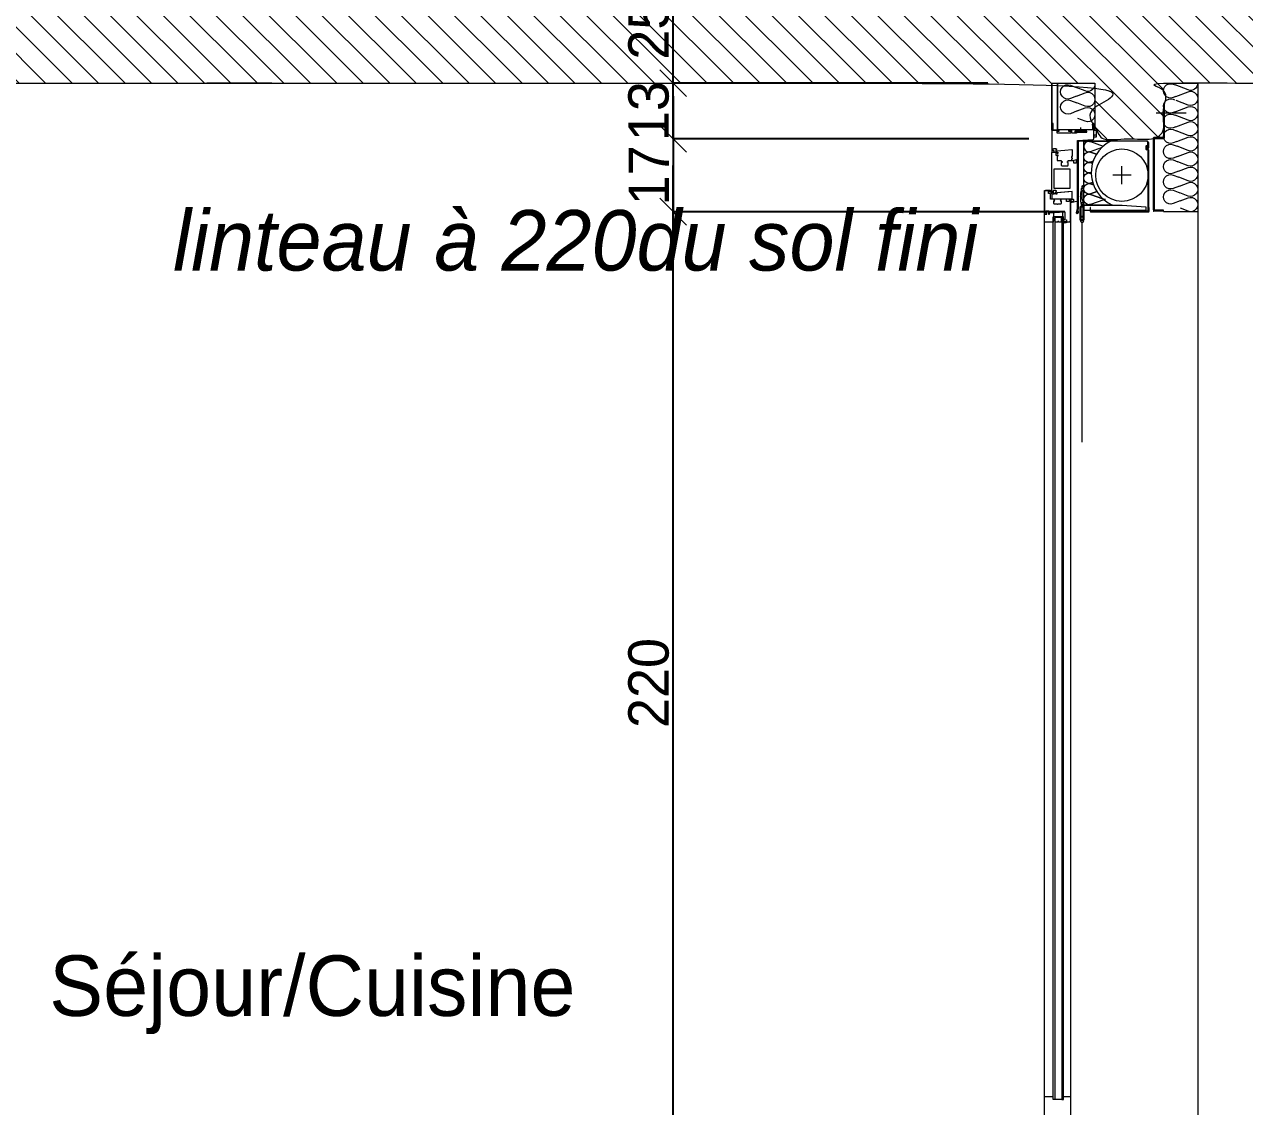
# Model space of a CAD drawing. Header units: centimetres. Extents: x -6341 to 23117, y -10090 to 8065.
# Drawn here: x 17325.7 to 17610.4, y -481 to -228.4 of the extents above; entities that cross this region are included whole.
import ezdxf

# ---------------------------------------------------------------- set-up
doc = ezdxf.new("R2010")
doc.units = ezdxf.units.CM
doc.header["$LTSCALE"] = 12.7
doc.header["$PDMODE"] = 1
doc.header["$PDSIZE"] = -2
doc.linetypes.add('VW-01', pattern=[0.83312, 0.41656, -0.41656])
doc.layers.get('0').update_dxf_attribs({"lineweight": 5})
for name, color, linetype, lineweight in [('B BATI-GO-coupé', 7, 'Continuous', 35), ('B Général', 7, 'Continuous', 5), ('C ANNOTATIONS-cotation', 7, 'Continuous', 5), ('C ANNOTATIONS-prestations', 7, 'Continuous', 5), ('C ANNOTATIONS-texte', 7, 'Continuous', 5), ('FENETRES - vu', 7, 'Continuous', 5)]:
    doc.layers.add(name, color=color, linetype=linetype, lineweight=lineweight)
doc.styles.add('Arial', font='arial.ttf')
doc.styles.add('Eurostile', font='')
doc.styles.add('Eurostile (italic)', font='')
doc.styles.get('Eurostile').set_extended_font_data('Eurostile')
doc.styles.get('Eurostile (italic)').set_extended_font_data('Eurostile', italic=True)
doc.dimstyles.new('100é', dxfattribs={"dimtxt": 30.30306, "dimasz": 6.232178, "dimexe": 0, "dimexo": 25, "dimgap": 1, "dimtad": 1, "dimdec": 1, "dimtxsty": 'Arial', "dimblk": 'VW_SLASH', "dimblk1": 'VW_SLASH', "dimblk2": 'VW_SLASH', "dimcen": 0, "dimdle": 10, "dimse1": 1, "dimse2": 1, "dimazin": 0, "dimtfac": 1, "dimtdec": 1, "dimtix": 1, "dimtmove": 0, "dimatfit": 0, "dimldrblk": 'VW_FILLEDARROW', "dimfxl": 1, "dimfrac": 2, "dimtolj": 1, "dimarcsym": 0})

# ---------------------------------------------------------------- blocks, each defined once
blk = doc.blocks.new('Groupe-698-1')
at = {"layer": 'FENETRES - vu', "color": 7, "lineweight": 5, "flags": 128}
for points in [[(15731.61, 4892, -0.076554), (15731.67, 4892.33), (15732.74, 4895.34)], [(15734.64, 4893.74), (15734.14, 4892.33, 0.080781), (15734.08, 4891.98, 0.080781), (15734.01, 4892.33), (15733.08, 4894.96)], [(15736.25, 4892.98), (15736.48, 4892.33, -0.080781), (15736.54, 4891.98, 0.008653), (15736.54, 4891.94, -0.391634), (15735.31, 4890.8, -0.391634), (15734.08, 4891.94, 0.008653), (15734.08, 4891.98, -0.080781), (15734.14, 4892.33), (15734.64, 4893.74)], [(15743.35, 4893.83), (15743.88, 4892.33, -0.080781), (15743.94, 4891.98, 0.008653), (15743.94, 4891.94, -0.391634), (15742.71, 4890.8, -0.391634), (15741.47, 4891.94, 0.008653), (15741.47, 4891.98, -0.080781), (15741.54, 4892.33), (15741.79, 4893.05)], [(15745.04, 4895.26), (15744, 4892.33, 0.080781), (15743.94, 4891.98, 0.080781), (15743.88, 4892.33), (15743.35, 4893.83)], [(15745.17, 4890.8, -0.391649), (15743.94, 4891.94, 0.008653), (15743.94, 4891.98, -0.080781), (15744, 4892.33), (15745.04, 4895.26)], [(15745.04, 4895.26), (15745.11, 4895.46, 0.012068), (15745.13, 4895.51)], [(15745.13, 4895.51, 0.068645), (15745.17, 4895.81, 0.080781), (15745.24, 4895.46), (15746.34, 4892.33, -0.080781), (15746.41, 4891.98, 0.008653), (15746.41, 4891.94, -0.391619), (15745.17, 4890.8)], [(15745.23, 4895.48, 0.00473), (15745.24, 4895.46), (15746.34, 4892.33, -0.080781), (15746.41, 4891.98, -0.022561), (15746.41, 4892.08)], [(15731.61, 4891.96, -0.008471), (15731.61, 4892)], [(15731.61, 4891.96, 0.003455), (15731.61, 4891.95)], [(15731.61, 4891.95, 0.409755), (15732.84, 4890.8, 0.408492), (15734.08, 4891.94)], [(15736.78, 4892.82), (15736.6, 4892.33, 0.080781), (15736.54, 4891.98, 0.080781), (15736.48, 4892.33), (15736.25, 4892.98)], [(15738.87, 4892.53), (15738.95, 4892.33, -0.080781), (15739.01, 4891.98, 0.008653), (15739.01, 4891.94, -0.391634), (15737.77, 4890.8, -0.391634), (15736.54, 4891.94, 0.008653), (15736.54, 4891.98, -0.080781), (15736.6, 4892.33), (15736.78, 4892.82)], [(15739.14, 4892.54), (15739.07, 4892.33, 0.080781), (15739.01, 4891.98, 0.080781), (15738.95, 4892.33), (15738.87, 4892.53)], [(15741.22, 4892.86), (15741.41, 4892.33, -0.080781), (15741.47, 4891.98, 0.008653), (15741.47, 4891.94, -0.391634), (15740.24, 4890.8, -0.391634), (15739.01, 4891.94, 0.008653), (15739.01, 4891.98, -0.080781), (15739.07, 4892.33), (15739.14, 4892.54)], [(15741.79, 4893.05), (15741.54, 4892.33, 0.080781), (15741.47, 4891.98, 0.080781), (15741.41, 4892.33), (15741.22, 4892.86)], [(15746.41, 4892.08, 0.022561), (15746.41, 4891.98, -0.008653), (15746.41, 4891.94, 0.022591), (15746.41, 4891.84)]]:
    blk.add_lwpolyline(points, format="xyb", dxfattribs=at)
for points in [[(15745.17, 4895.85, 0.008653), (15745.17, 4895.81, 0.008653), (15745.17, 4895.85)], [(15734.08, 4891.98, 0.008653), (15734.08, 4891.94, 0.008653), (15734.08, 4891.98)], [(15736.54, 4891.98, 0.008653), (15736.54, 4891.94, 0.008653), (15736.54, 4891.98)], [(15739.01, 4891.98, 0.008653), (15739.01, 4891.94, 0.008653), (15739.01, 4891.98)], [(15741.47, 4891.98, 0.008653), (15741.47, 4891.94, 0.008653), (15741.47, 4891.98)], [(15743.94, 4891.98, 0.008653), (15743.94, 4891.94, 0.008653), (15743.94, 4891.98)], [(15746.41, 4891.98, 0.008653), (15746.41, 4891.94, 0.008653), (15746.41, 4891.98)]]:
    blk.add_lwpolyline(points, format="xyb", close=True, dxfattribs=at)
blk = doc.blocks.new('Groupe-699-1')
at = {"layer": 'FENETRES - vu', "lineweight": 5, "flags": 128}
blk.add_lwpolyline([(15746.49, 4890.8), (15731.61, 4890.8), (15731.61, 4896.99, 0.290703), (15739.22, 4892.54, 0.290703), (15746.49, 4897.53)], format="xyb", close=True, dxfattribs=at)
at = {"layer": 'FENETRES - vu', "color": 7}
blk.add_blockref('Groupe-698-1', (0, 0), dxfattribs=at)
blk = doc.blocks.new('Groupe-700-1')
at = {"layer": 'FENETRES - vu', "lineweight": 5}
for p, q in [((15741.65, 4899.69), (15737.4, 4899.69)), ((15739.52, 4901.82), (15739.52, 4897.57))]:
    blk.add_line(p, q, dxfattribs=at)
at = {"layer": 'FENETRES - vu', "lineweight": 5, "flags": 128}
blk.add_lwpolyline([(15747.76, 4905.25), (15747.76, 4890.8), (15746.49, 4890.8), (15746.49, 4899.73), (15746.91, 4905.25)], close=True, dxfattribs=at)
at = {"layer": 'FENETRES - vu', "lineweight": 5}
blk.add_circle((15739.52, 4899.69), 6.12, dxfattribs=at)
at = {"layer": 'FENETRES - vu', "color": 7}
blk.add_blockref('Groupe-699-1', (0, 0), dxfattribs=at)
blk = doc.blocks.new('Groupe-703-1')
at = {"layer": 'B BATI-GO-coupé', "linetype": 'Continuous', "lineweight": 5}
blk.add_line((15748.04, 4917.38), (15961.06, 4917.38), dxfattribs=at)
at = {"layer": 'B Général', "color": 7, "lineweight": 5}
for p, q in [((15724.99, 4907.66), (15724.99, 4914.66)), ((15750.14, 4887.66), (15956.06, 4887.66)), ((15956.46, 4881.66), (15748.53, 4881.66))]:
    blk.add_line(p, q, dxfattribs=at)
at = {"layer": 'B Général', "color": 7, "linetype": 'Continuous', "lineweight": 5}
for p, q in [((15729.5, 4891.43), (15729.25, 4891.43)), ((15729.5, 4891.31), (15729.25, 4891.31)), ((15729.5, 4891.18), (15729.25, 4891.18)), ((15801.82, 4890.39), (15750.32, 4890.39))]:
    blk.add_line(p, q, dxfattribs=at)
at = {"layer": 'B Général', "lineweight": 5}
for p, q in [((15729.5, 4890.11), (15728.36, 4890.11)), ((15955.27, 4885.94), (15955.27, 4883.84))]:
    blk.add_line(p, q, dxfattribs=at)
at = {"layer": 'B Général', "color": 7, "lineweight": 5, "flags": 128}
for points in [[(15722.99, 4909.36), (15730.69, 4909.36), (15730.69, 4907.26, 0.414214), (15730.99, 4906.96), (15747.64, 4906.96), (15747.64, 4909.3), (15747.94, 4909.3), (15747.94, 4906.96, 0.414214), (15747.64, 4907.26), (15730.99, 4907.26), (15730.99, 4909.36, 0.414214), (15730.69, 4909.66), (15722.99, 4909.66)], [(15729.08, 4893.66), (15730.08, 4893.66, -0.4), (15730.08, 4893.16), (15729.08, 4893.16, -0.4), (15729.08, 4893.66)]]:
    blk.add_lwpolyline(points, format="xyb", close=True, dxfattribs=at)
at = {"layer": 'B Général', "color": 7, "linetype": 'Continuous', "lineweight": 5, "flags": 128}
for points in [[(15731.61, 4889.76, 0.414214), (15731.91, 4889.46), (15747.41, 4889.46), (15748.28, 4889.17, 0.463007), (15748.41, 4889.25, 0.463007), (15748.31, 4889.36), (15747.81, 4889.36), (15747.81, 4889.46), (15748.31, 4889.46, -0.463007), (15748.51, 4889.23, -0.463007), (15748.25, 4889.07), (15747.39, 4889.36), (15731.91, 4889.36, -0.414214), (15731.51, 4889.76), (15731.51, 4905.46, -0.414214), (15731.91, 4905.86), (15733.17, 4905.86, -0.414214), (15733.31, 4905.72, -0.414214), (15733.17, 4905.58), (15732.79, 4905.58, 0.414214), (15732.71, 4905.51, 0.414214), (15732.79, 4905.43), (15733.39, 4905.43, 0.2215), (15733.6, 4905.53), (15733.68, 4905.47, -0.2215), (15733.39, 4905.33), (15732.79, 4905.33, -0.414214), (15732.61, 4905.51, -0.414214), (15732.79, 4905.68), (15733.17, 4905.68, 0.414214), (15733.21, 4905.72, 0.414214), (15733.17, 4905.76), (15731.91, 4905.76, 0.414214), (15731.61, 4905.46)], [(15733.75, 4905.81), (15733.35, 4905.46), (15732.79, 4905.46), (15732.79, 4905.56), (15733.31, 4905.56), (15733.71, 4905.91), (15747.84, 4905.91, -0.414214), (15747.94, 4905.81), (15747.94, 4903.91), (15747.84, 4903.91), (15747.84, 4905.81)], [(15747.95, 4894.17), (15747.95, 4892.41, -0.414214), (15747.95, 4892.4), (15747.05, 4892.4), (15747.05, 4892.3), (15747.95, 4892.3, 0.414214), (15748.05, 4892.41), (15748.05, 4894.17), (15748.05, 4905.92, 0.414214), (15747.95, 4906.02), (15747.05, 4906.02), (15747.05, 4905.92), (15747.95, 4905.92)], [(15730.08, 4893.66), (15730.68, 4893.66), (15730.68, 4893.16), (15730.08, 4893.16, 0.4)], [(15734.03, 4883.36, 0.414214), (15734.13, 4883.46), (15734.13, 4883.86), (15733.86, 4883.86), (15733.86, 4883.63), (15733.43, 4883.63, -0.414214), (15733.33, 4883.73), (15733.33, 4884.31, -0.414214), (15733.43, 4884.41), (15733.48, 4884.41, -0.414214), (15733.58, 4884.31), (15733.58, 4884.26), (15734.13, 4884.26), (15734.13, 4884.51), (15733.83, 4884.49), (15733.68, 4886.39), (15733.55, 4888, -0.437409), (15733.65, 4888.11), (15735.18, 4888.11), (15735.18, 4887.96), (15735.43, 4887.96, 0.339454), (15735.45, 4887.98), (15735.48, 4888.09), (15735.78, 4888.09), (15735.81, 4887.98, 0.339454), (15735.83, 4887.96), (15736.13, 4887.96), (15736.13, 4888.11), (15735.83, 4889.21, 0.339454), (15735.64, 4889.36), (15731.43, 4889.36), (15731.21, 4892.97, 0.396669), (15731.01, 4893.16), (15727.43, 4893.16), (15727.43, 4892.98, 0.468969), (15727.67, 4892.79), (15728.08, 4892.86), (15728.93, 4892.86), (15728.93, 4889.36), (15728.93, 4889.18, 0.468969), (15729.17, 4888.99), (15729.58, 4889.06), (15729.68, 4889.06, -0.414214), (15729.73, 4889.01), (15729.73, 4888.03), (15729.03, 4888.03, 0.414214), (15728.98, 4887.98), (15728.98, 4887.26), (15729.25, 4887.26), (15729.25, 4887.76), (15729.75, 4887.76), (15729.75, 4886.36), (15729.75, 4884.56), (15729.25, 4884.56), (15729.25, 4885.06), (15728.98, 4885.06), (15728.98, 4883.66), (15727.43, 4883.66, 0.414214), (15727.73, 4883.36), (15730.02, 4883.36), (15734.03, 4883.36)], [(15746.82, 4890.79, 0.414214), (15746.79, 4890.76), (15746.79, 4890.54, -0.365338), (15746.76, 4890.51), (15746.43, 4890.42, -0.414214), (15746.35, 4890.5, -0.414214), (15746.43, 4890.58), (15746.46, 4890.58, 0.414214), (15746.49, 4890.61), (15746.49, 4890.64, 0.414214), (15746.46, 4890.67), (15746.43, 4890.67, 0.414214), (15746.25, 4890.5, 0.414214), (15746.43, 4890.32), (15746.75, 4890.41, -0.464839), (15746.79, 4890.37), (15746.79, 4890.14, 0.414214), (15746.94, 4889.99), (15750.02, 4889.99, 0.414214), (15750.05, 4890.02), (15750.05, 4890.2, 0.414214), (15750.01, 4890.24), (15749.99, 4890.24, 0.414214), (15749.95, 4890.2), (15749.95, 4890.09), (15749.28, 4890.09), (15749.28, 4890.69), (15749.95, 4890.69), (15749.95, 4890.58, 0.414214), (15749.99, 4890.54), (15750.01, 4890.54, 0.414214), (15750.05, 4890.58), (15750.05, 4890.76, 0.414214), (15750.02, 4890.79)], [(15746.79, 4890.14), (15746.79, 4890.37, 0.464839), (15746.75, 4890.41), (15746.43, 4890.32, -0.414214), (15746.25, 4890.5, -0.414214), (15746.43, 4890.67), (15746.46, 4890.67, -0.414214), (15746.49, 4890.64), (15746.49, 4890.61, -0.414214), (15746.46, 4890.58), (15746.43, 4890.58, 0.414214), (15746.35, 4890.5, 0.414214), (15746.43, 4890.42), (15746.76, 4890.51, 0.365338), (15746.79, 4890.54), (15746.79, 4890.76, -0.414214), (15746.82, 4890.79), (15750.02, 4890.79, -0.414214), (15750.05, 4890.76), (15750.05, 4890.58, -0.414214), (15750.01, 4890.54), (15749.99, 4890.54, -0.414214), (15749.95, 4890.58), (15749.95, 4890.69), (15749.28, 4890.69), (15749.28, 4890.09), (15749.95, 4890.09), (15749.95, 4890.2, -0.414214), (15749.99, 4890.24), (15750.01, 4890.24, -0.414214), (15750.05, 4890.2), (15750.05, 4890.02, -0.414214), (15750.02, 4889.99), (15746.94, 4889.99, -0.414214)], [(15745.25, 4887.98, -0.339454), (15745.23, 4887.96), (15744.98, 4887.96), (15744.98, 4888.11), (15743.4, 4888.11, 0.437459), (15743.35, 4888.06), (15743.41, 4887.29), (15743.42, 4887.11), (15743.48, 4886.39), (15743.45, 4886.36), (15743.48, 4886.33), (15743.55, 4885.51), (15743.56, 4885.33), (15743.63, 4884.49), (15743.93, 4884.51), (15743.93, 4884.26), (15743.38, 4884.26), (15743.38, 4884.31, 0.414214), (15743.28, 4884.41), (15743.23, 4884.41, 0.414214), (15743.13, 4884.31), (15743.13, 4883.73, 0.414214), (15743.23, 4883.63), (15743.66, 4883.63), (15743.66, 4883.86), (15743.93, 4883.86), (15743.93, 4883.46, -0.414214), (15743.83, 4883.36), (15734.33, 4883.36, -0.414214), (15734.13, 4883.56), (15734.13, 4884.76), (15734.43, 4884.76, -0.339454), (15734.45, 4884.75), (15734.48, 4884.64, -0.493145), (15734.46, 4884.61), (15734.38, 4884.61, 0.414214), (15734.35, 4884.58), (15734.35, 4884.31, 0.414214), (15734.4, 4884.26), (15734.78, 4884.26, 0.339454), (15734.83, 4884.3), (15734.9, 4884.57, 0.493145), (15734.87, 4884.61), (15734.8, 4884.61, -0.493145), (15734.78, 4884.64), (15734.81, 4884.75, -0.339454), (15734.83, 4884.76), (15735.08, 4884.76), (15735.08, 4884.61), (15736.13, 4884.61), (15736.13, 4885.55), (15736.35, 4885.55), (15736.35, 4885.75), (15736.53, 4885.75), (15736.53, 4885.54), (15737.16, 4885.54, 0.414214), (15737.31, 4885.69), (15737.31, 4886.31), (15737.36, 4886.36), (15737.31, 4886.41), (15737.31, 4887.04, 0.414214), (15737.16, 4887.19), (15736.53, 4887.19), (15736.53, 4886.97), (15736.35, 4886.97), (15736.35, 4887.17), (15736.13, 4887.17), (15736.13, 4888.32), (15736.13, 4888.41), (15736.63, 4888.41), (15736.63, 4888.99, 0.414214), (15736.53, 4889.09), (15736.13, 4889.09), (15736.13, 4889.26, -0.414214), (15736.23, 4889.36), (15737.13, 4889.36), (15745.44, 4889.36, -0.339454), (15745.63, 4889.21), (15745.93, 4888.11), (15745.93, 4887.96), (15745.63, 4887.96, -0.339454), (15745.61, 4887.98), (15745.58, 4888.09, -0.493145), (15745.6, 4888.11), (15745.67, 4888.11, 0.493145), (15745.7, 4888.15), (15745.63, 4888.43, 0.339454), (15745.58, 4888.46), (15745.28, 4888.46, 0.339454), (15745.23, 4888.43), (15745.15, 4888.15, 0.493145), (15745.18, 4888.11), (15745.26, 4888.11, -0.493145), (15745.28, 4888.09)], [(15746.94, 4890.09, -0.414214), (15746.89, 4890.14), (15746.89, 4890.66, -0.414214), (15746.92, 4890.69), (15749.18, 4890.69), (15749.18, 4890.09)], [(15749.18, 4890.09), (15749.18, 4890.69), (15746.92, 4890.69, 0.414214), (15746.89, 4890.66), (15746.89, 4890.14, 0.414214), (15746.94, 4890.09)], [(15749.85, 4890.19), (15749.85, 4890.59), (15749.95, 4890.59), (15749.95, 4890.47, 0.414214), (15749.98, 4890.44), (15750, 4890.44, 0.344183), (15750.03, 4890.47, -0.52416), (15750.49, 4890.64, -0.52416), (15750.49, 4890.15, -0.52416), (15750.03, 4890.32, 0.344183), (15750, 4890.34), (15749.98, 4890.34, 0.414214), (15749.95, 4890.31), (15749.95, 4890.19)], [(15748.36, 4882.16), (15748.36, 4881.93), (15747.93, 4881.93, -0.198912), (15747.86, 4881.96, -0.198912), (15747.83, 4882.03), (15747.83, 4882.49, -0.335609), (15747.94, 4882.64, -0.179888), (15748.02, 4882.63), (15748.07, 4882.61, 0.109518), (15748.28, 4882.56), (15748.63, 4882.56), (15748.63, 4882.81), (15748.33, 4882.79), (15748.05, 4886.3, -0.209139), (15748.08, 4886.38, -0.209139), (15748.15, 4886.41), (15749.68, 4886.41), (15749.68, 4886.26), (15749.93, 4886.26, 0.339454), (15749.95, 4886.28), (15749.98, 4886.39, 0.233167), (15749.97, 4886.4, 0.233167), (15749.96, 4886.41), (15749.88, 4886.41, -0.233167), (15749.86, 4886.42, -0.233167), (15749.85, 4886.45), (15749.93, 4886.73, -0.339454), (15749.98, 4886.76), (15750.28, 4886.76, -0.339454), (15750.33, 4886.73), (15750.4, 4886.45, -0.233167), (15750.4, 4886.42, -0.233167), (15750.37, 4886.41), (15750.3, 4886.41, 0.233167), (15750.28, 4886.4, 0.233167), (15750.28, 4886.39), (15750.31, 4886.28, 0.339454), (15750.33, 4886.26), (15750.63, 4886.26), (15750.63, 4886.41), (15750.33, 4887.51, 0.339454), (15750.14, 4887.66), (15745.28, 4887.66, 0.198912), (15745.21, 4887.63, 0.198912), (15745.18, 4887.56), (15745.18, 4887.41), (15745.33, 4887.41), (15745.33, 4887.46), (15745.53, 4887.46, -0.414214), (15745.63, 4887.36), (15745.63, 4886.73), (15745.23, 4886.73), (15745.23, 4886.83), (15745.13, 4886.83), (15745.13, 4885.47), (15745.35, 4885.47), (15745.35, 4885.34), (15745.53, 4885.27), (15745.53, 4885.49), (15746.16, 4885.49, -0.414214), (15746.31, 4885.34), (15746.31, 4884.71), (15746.36, 4884.66), (15746.31, 4884.61), (15746.31, 4883.99, -0.414214), (15746.16, 4883.84), (15745.53, 4883.84), (15745.53, 4884.05), (15745.35, 4883.99), (15745.35, 4883.85), (15745.13, 4883.85), (15745.13, 4883.06), (15743.83, 4883.06, 0.339454), (15743.81, 4883.05), (15743.78, 4882.94, 0.233167), (15743.78, 4882.92, 0.233167), (15743.8, 4882.91), (15743.87, 4882.91, -0.233167), (15743.9, 4882.9, -0.233167), (15743.9, 4882.87), (15743.83, 4882.6, -0.339454), (15743.78, 4882.56), (15743.38, 4882.56, -0.198912), (15743.34, 4882.58, -0.198912), (15743.33, 4882.61), (15743.33, 4882.88, -0.198912), (15743.34, 4882.9, -0.198912), (15743.36, 4882.91), (15743.46, 4882.91, 0.233167), (15743.47, 4882.92, 0.233167), (15743.48, 4882.94), (15743.45, 4883.05, 0.339454), (15743.43, 4883.06), (15743.13, 4883.06), (15743.13, 4881.86, 0.414214), (15743.33, 4881.66), (15748.53, 4881.66, 0.414214), (15748.63, 4881.76), (15748.63, 4882.11, 0.414214), (15748.58, 4882.16)]]:
    blk.add_lwpolyline(points, format="xyb", close=True, dxfattribs=at)
for points in [[(15718.06, 4884.68), (15718.06, 4893.38), (15728.93, 4893.38), (15728.93, 4884.68)], [(15729.5, 4891.51), (15729.25, 4891.51), (15729.25, 4888.72), (15729.5, 4888.72)], [(15742.66, 4883.92), (15738.06, 4883.92), (15738.06, 4887.52), (15742.66, 4887.52)], [(15749.52, 4885.64), (15749.52, 4885.61), (15750.28, 4885.61), (15750.28, 4885.64)], [(15718.06, 4883.38), (15718.06, 4884.68), (15728.98, 4884.68), (15728.98, 4883.38)], [(15750.28, 4884.04), (15750.28, 4884.07), (15749.52, 4884.07), (15749.52, 4884.04)]]:
    blk.add_lwpolyline(points, close=True, dxfattribs=at)
blk.add_lwpolyline([(15742.08, 4890.61), (15742.09, 4890.58), (15742.09, 4890.58), (15742.19, 4890.61, 0.414174), (15742.22, 4890.66, 0.414185), (15742.17, 4890.69), (15742.06, 4890.66, 0.414201), (15741.97, 4890.48, 0.331865), (15742.13, 4890.37), (15742.61, 4890.37, -0.41404), (15742.66, 4890.32), (15742.65, 4890.28, 0.058942), (15742.65, 4890.27, 0.330261), (15742.69, 4890.22, 0.022246), (15743.35, 4890.1), (15743.4, 4890.12), (15743.45, 4890.08, 0.008901), (15744.29, 4890), (15744.34, 4890.03), (15744.39, 4890, 0.495603), (15744.41, 4889.99, 0.01102), (15745.42, 4890.03), (15745.47, 4890.06), (15745.52, 4890.04, 0.034922), (15745.84, 4890.09, 0.026569), (15746.54, 4890.26), (15746.55, 4890.26, 0.321867), (15746.58, 4890.31, 0.401241), (15746.53, 4890.36), (15746.03, 4890.34), (15746.01, 4890.34, -0.424456), (15745.81, 4890.52), (15745.81, 4890.55, -0.341677), (15745.97, 4890.72), (15746.46, 4890.76, -0.538894), (15746.52, 4890.69), (15746.52, 4890.68), (15746.47, 4890.51, 0.49336), (15746.5, 4890.47, 0.339236), (15746.53, 4890.5), (15746.58, 4890.67), (15746.58, 4890.67, 0.530516), (15746.45, 4890.82), (15745.96, 4890.78, 0.114166), (15745.86, 4890.74, -0.042765), (15745.39, 4890.53), (15745.34, 4890.49), (15745.27, 4890.49, -0.037634), (15744.39, 4890.38), (15744.33, 4890.35), (15744.27, 4890.38, -0.05236), (15743.52, 4890.43), (15743.46, 4890.41), (15743.42, 4890.45, -0.061865), (15742.73, 4890.71, 0.438041), (15742.63, 4890.64), (15742.6, 4890.47, -0.357418), (15742.55, 4890.43), (15742.13, 4890.43, -0.333034), (15742.02, 4890.5, -0.414252), (15742.07, 4890.6), (15742.08, 4890.61)], format="xyb", dxfattribs=at)
at = {"layer": 'B Général', "lineweight": 5, "flags": 128}
for points in [[(15750.5, 4886.04), (15749.27, 4886.04), (15749.27, 4883.64), (15750.5, 4883.64), (15750.5, 4881.66), (15743.13, 4881.66), (15743.13, 4883.38), (15745.06, 4883.38), (15745.06, 4887.66), (15750.5, 4887.66)], [(15748.09, 4885.84), (15749.27, 4885.84), (15749.27, 4883.84), (15748.25, 4883.84)]]:
    blk.add_lwpolyline(points, close=True, dxfattribs=at)
at = {"layer": 'B Général', "color": 7, "lineweight": 5, "flags": 128}
for points in [[(15749.27, 4886.04), (15749.27, 4885.64), (15955.27, 4885.64), (15955.27, 4886.04)], [(15750.28, 4885.64), (15750.28, 4885.61), (15749.52, 4885.61), (15749.52, 4885.64)], [(15749.27, 4883.64), (15749.27, 4884.04), (15955.27, 4884.04), (15955.27, 4883.64)]]:
    blk.add_lwpolyline(points, close=True, dxfattribs=at)
blk.add_lwpolyline([(15750.21, 4884.84), (15750.28, 4884.84, 0.414214), (15750.38, 4884.93), (15750.38, 4885.51, 0.414214), (15750.28, 4885.61), (15749.52, 4885.61, 0.414214), (15749.43, 4885.51), (15749.43, 4884.16, 0.414214), (15749.52, 4884.07), (15750.28, 4884.07, 0.414214), (15750.38, 4884.16), (15750.38, 4884.74, 0.414214), (15750.28, 4884.84)], format="xyb", dxfattribs=at)
blk.add_lwpolyline([(15718.06, 4883.38), (15728.98, 4883.38), (15728.98, 4884.68), (15718.06, 4884.68)], dxfattribs=at)
at = {"layer": 'FENETRES - vu', "flags": 128}
blk.add_lwpolyline([(15954.58, 4886.04), (15954.58, 4887.66), (15959.05, 4887.66), (15959.05, 4883.06), (15961.88, 4883.06), (15961.88, 4881.66), (15954.58, 4881.66), (15954.58, 4883.64)], dxfattribs=at)
at = {"layer": 'FENETRES - vu', "color": 7}
blk.add_blockref('Groupe-700-1', (0, 0), dxfattribs=at)
blk = doc.blocks.new('Groupe-704-1')
at = {"layer": 'B Général', "color": 7, "linetype": 'Continuous', "lineweight": 5}
for p, q in [((15718.06, 4917.39), (15748.04, 4917.39)), ((15718.06, 4912.12), (15718.06, 4917.39)), ((15748.04, 4917.39), (15748.04, 4909.37)), ((15718.28, 4911.67), (15718.46, 4912.14)), ((15721.82, 4911.67), (15721.92, 4911.93)), ((15725.36, 4911.67), (15725.54, 4912.14)), ((15728.89, 4911.67), (15729.16, 4912.35)), ((15732.43, 4911.67), (15732.78, 4912.56)), ((15735.97, 4911.67), (15736.4, 4912.76)), ((15739.51, 4911.67), (15740.02, 4912.97)), ((15743.05, 4911.67), (15743.64, 4913.18)), ((15718.06, 4888.92), (15718.06, 4893.38)), ((15718.52, 4887.68), (15719.03, 4888.98)), ((15722.06, 4887.68), (15722.65, 4889.19))]:
    blk.add_line(p, q, dxfattribs=at)
at = {"layer": 'B Général', "color": 7, "linetype": 'Continuous', "lineweight": 5, "flags": 128}
for points in [[(15718.06, 4917.39, -0.248596), (15719.45, 4916.66, -0.248596), (15719.63, 4915.11), (15718.46, 4912.14)], [(15721.15, 4912.29), (15720.05, 4915.11, -0.335878), (15720.6, 4917.05, -0.335878), (15722.62, 4917.05, -0.335878), (15723.16, 4915.11), (15722.08, 4912.35)], [(15724.77, 4912.09), (15723.59, 4915.11, -0.335878), (15724.14, 4917.05, -0.335878), (15726.15, 4917.05, -0.335878), (15726.7, 4915.11), (15725.54, 4912.14)], [(15728.23, 4912.29), (15727.13, 4915.11, -0.335878), (15727.67, 4917.05, -0.335878), (15729.69, 4917.05, -0.335878), (15730.24, 4915.11), (15729.16, 4912.35)], [(15731.69, 4912.49), (15730.66, 4915.11, -0.335878), (15731.21, 4917.05, -0.335878), (15733.23, 4917.05, -0.335878), (15733.78, 4915.11), (15732.78, 4912.56)], [(15735.15, 4912.69), (15734.2, 4915.11, -0.335878), (15734.75, 4917.05, -0.335878), (15736.77, 4917.05, -0.335878), (15737.32, 4915.11), (15736.4, 4912.76)], [(15738.61, 4912.89), (15737.74, 4915.11, -0.335878), (15738.29, 4917.05, -0.335878), (15740.31, 4917.05, -0.335878), (15740.85, 4915.11), (15740.02, 4912.97)], [(15742.07, 4913.09), (15741.28, 4915.11, -0.335878), (15741.82, 4917.05, -0.335878), (15743.84, 4917.05, -0.335878), (15744.39, 4915.11), (15743.64, 4913.18)], [(15745.53, 4913.29), (15744.81, 4915.11, -0.335878), (15745.36, 4917.05, -0.335878), (15747.38, 4917.05, -0.335878), (15747.93, 4915.11), (15747.26, 4913.39)], [(15721.15, 4912.29), (15721.4, 4911.67, -0.335878), (15720.85, 4909.73, -0.335878), (15718.83, 4909.73, -0.335878), (15718.28, 4911.67)], [(15724.77, 4912.09), (15724.93, 4911.67, -0.335878), (15724.39, 4909.73, -0.335878), (15722.37, 4909.73, -0.335878), (15721.82, 4911.67)], [(15728.23, 4912.29), (15728.47, 4911.67, -0.335878), (15727.92, 4909.73, -0.335878), (15725.9, 4909.73, -0.335878), (15725.36, 4911.67)], [(15731.69, 4912.49), (15732.01, 4911.67, -0.335878), (15731.46, 4909.73, -0.335878), (15729.44, 4909.73, -0.335878), (15728.89, 4911.67)], [(15735.15, 4912.69), (15735.55, 4911.67, -0.335878), (15735, 4909.73, -0.335878), (15732.98, 4909.73, -0.335878), (15732.43, 4911.67)], [(15738.61, 4912.89), (15739.08, 4911.67, -0.335878), (15738.54, 4909.73, -0.335878), (15736.52, 4909.73, -0.335878), (15735.97, 4911.67)], [(15742.07, 4913.09), (15742.62, 4911.67, -0.335878), (15742.07, 4909.73, -0.335878), (15740.06, 4909.73, -0.335878), (15739.51, 4911.67)], [(15745.53, 4913.29), (15746.16, 4911.67, -0.335878), (15745.61, 4909.73, -0.335878), (15743.59, 4909.73, -0.335878), (15743.05, 4911.67)], [(15718.06, 4893.38, -0.267898), (15719.62, 4892.76, -0.267898), (15719.87, 4891.11), (15719.03, 4888.98)], [(15721.08, 4889.09), (15720.29, 4891.11, -0.335878), (15720.84, 4893.05, -0.335878), (15722.86, 4893.05, -0.335878), (15723.41, 4891.11), (15722.65, 4889.19)], [(15724.54, 4889.29), (15723.83, 4891.11, -0.335878), (15724.38, 4893.05, -0.335878), (15726.4, 4893.05, -0.335878), (15726.94, 4891.11), (15726.27, 4889.39)], [(15721.08, 4889.09), (15721.64, 4887.68, -0.335878), (15721.09, 4885.73, -0.335878), (15719.07, 4885.73, -0.335878), (15718.52, 4887.68)], [(15724.54, 4889.29), (15725.17, 4887.68, -0.335878), (15724.63, 4885.73, -0.335878), (15722.61, 4885.73, -0.335878), (15722.06, 4887.68)]]:
    blk.add_lwpolyline(points, format="xyb", dxfattribs=at)
blk = doc.blocks.new('Groupe-762-1')
at = {"layer": 'B Général', "linetype": 'Continuous', "lineweight": 5}
h = blk.add_hatch(dxfattribs=at)
h.set_pattern_fill('45_0_15_52', style=0, pattern_type=2)
h.set_pattern_definition([(45, (0, 0), (3.5277778, -2.6458333), [])])
h.paths.add_polyline_path([(16836.06, 3263.39), (16839.07, 3263.39), (16839.07, 3247.39), (16738.56, 3247.39), (16738.56, 3263.39), (16806.06, 3263.39), (16806.06, 3786.44), (16811.06, 3786.44), (16811.06, 4134.32), (16549.06, 4134.32), (16549.06, 3541.43), (16561.88, 3541.43), (16561.88, 3525.43), (16559.16, 3525.43), (16559.16, 3525.29), (16549.06, 3525.29), (16549.06, 3525.39), (16548.88, 3525.39), (16548.88, 3320.48), (16546.88, 3320.48), (16546.99, 3320.09), (16547.13, 3319.74), (16547.32, 3319.43), (16547.55, 3319.16), (16547.82, 3318.93), (16548.13, 3318.74), (16548.49, 3318.59), (16548.88, 3318.48), (16548.88, 3316.98), (16530.98, 3316.98), (16528.9, 3525.4), (16528.9, 3525.43), (16528.89, 3525.43), (16528.89, 3525.43), (16528.88, 3525.43), (16528.88, 3525.43), (16528.88, 3745.72), (16528.89, 3745.72), (16528.89, 3804.82), (16529.08, 3804.82), (16529.08, 4134.32), (16272.06, 4134.32), (16272.06, 3541.43), (16284.88, 3541.43), (16284.88, 3525.43), (16282.06, 3525.43), (16282.06, 3525.39), (16251.9, 3525.39), (16251.9, 3525.4), (16251.92, 3525.43), (16251.89, 3525.43), (16251.89, 3525.43), (16244.19, 3525.43), (16244.01, 3529.76), (16242.04, 3529.76), (16242.04, 3541.4), (16251.88, 3541.4), (16251.88, 3541.43), (16251.85, 3541.43), (16251.85, 3804.82), (16252.03, 3804.82), (16252.03, 4208.41), (15995.06, 4208.41), (15995.06, 3541.43), (16007.88, 3541.43), (16007.88, 3525.43), (16005.16, 3525.43), (16005.16, 3525.29), (15994.88, 3525.29), (15994.88, 3320.48), (15992.88, 3320.48), (15992.99, 3320.09), (15993.13, 3319.74), (15993.32, 3319.43), (15993.55, 3319.16), (15993.82, 3318.93), (15994.13, 3318.74), (15994.49, 3318.59), (15994.88, 3318.48), (15994.88, 3316.98), (15976.98, 3316.98), (15974.88, 3525.33), (15974.88, 3525.33), (15974.88, 3804.82), (15975.06, 3804.82), (15975.06, 4208.41), (15718.03, 4208.41), (15718.03, 3541.39), (15730.7, 3541.39), (15730.7, 3525.42), (15550.57, 3525.42), (15550.57, 3541.42), (15693.06, 3541.42), (15693.06, 4893.39), (15551.33, 4893.39), (15551.33, 4909.37), (15552.09, 4909.37), (15552.09, 4909.39), (15698.06, 4909.39), (15700, 5119.92), (15718.06, 5119.97), (15718.06, 5117.8), (15717.61, 5117.62), (15717.22, 5117.4), (15716.89, 5117.14), (15716.62, 5116.85), (15716.42, 5116.52), (15716.28, 5116.15), (15716.21, 5115.75), (15716.2, 5115.31), (15718.06, 5115.31), (15718.06, 4909.39), (15731.05, 4909.39), (15731.05, 4893.39), (15718.06, 4893.39), (15718.06, 4689.1), (15718.03, 4689.1), (15718.03, 4226.33), (15975.06, 4226.33), (15975.06, 4909.49), (15975.06, 4909.49), (15977.16, 5117.84), (15995.06, 5117.84), (15995.06, 5116.34), (15994.67, 5116.23), (15994.32, 5116.08), (15994.01, 5115.89), (15993.74, 5115.66), (15993.51, 5115.39), (15993.32, 5115.08), (15993.17, 5114.73), (15993.06, 5114.34), (15995.06, 5114.34), (15995.06, 4909.49), (15995.06, 4909.49), (15995.06, 4909.39), (16005.06, 4909.39), (16005.06, 4909.39), (16008.06, 4909.39), (16008.06, 4893.39), (15995.06, 4893.39), (15995.06, 4893.36), (15995.06, 4226.33), (16252.03, 4226.33), (16252.03, 4893.39), (16252.06, 4893.39), (16252.06, 4909.38), (16252.06, 4909.39), (16252.08, 4909.39), (16252.08, 4909.39), (16252.11, 4909.39), (16252.08, 4909.42), (16254.16, 5117.84), (16272.06, 5117.84), (16272.06, 5116.34), (16271.67, 5116.23), (16271.32, 5116.08), (16271.01, 5115.89), (16270.74, 5115.66), (16270.51, 5115.39), (16270.32, 5115.08), (16270.17, 5114.73), (16270.06, 5114.34), (16272.06, 5114.34), (16272.06, 4909.39), (16282.06, 4909.39), (16282.06, 4909.39), (16285.06, 4909.39), (16285.06, 4893.39), (16272.06, 4893.39), (16272.06, 4300.34), (16529.08, 4300.34), (16529.08, 4689.1), (16529.06, 4689.1), (16529.06, 4909.38), (16529.06, 4909.39), (16529.08, 4909.39), (16529.08, 4909.39), (16529.09, 4909.39), (16529.08, 4909.42), (16531.16, 5117.84), (16549.06, 5117.84), (16549.06, 5116.34), (16548.67, 5116.23), (16548.32, 5116.08), (16548.01, 5115.89), (16547.74, 5115.66), (16547.51, 5115.39), (16547.32, 5115.08), (16547.17, 5114.73), (16547.06, 5114.34), (16549.06, 5114.34), (16549.06, 4909.39), (16549.06, 4909.39), (16549.06, 4909.38), (16562.06, 4909.39), (16562.06, 4893.39), (16549.06, 4893.39), (16549.06, 4689.1), (16549.06, 4689.1), (16549.06, 4300.34), (16811.06, 4300.34), (16811.06, 4689.1), (16811.06, 4689.13), (16811.06, 4887.79), (16797.07, 4887.79), (16797.07, 4899.79), (16806.06, 4899.79), (16806.06, 4909.39), (16806.06, 4909.39), (16809.19, 5117.84), (16826.06, 5117.84), (16826.07, 5112.39), (16825.68, 5112.28), (16825.33, 5112.13), (16825.02, 5111.94), (16824.75, 5111.71), (16824.52, 5111.44), (16824.33, 5111.13), (16824.18, 5110.78), (16824.07, 5110.39), (16826.07, 5110.39), (16826.06, 4909.39), (17002.06, 4909.39), (17002.06, 5445.39), (17579, 5445.39), (17579, 5425.39), (17398.06, 5425.39), (17398.06, 4909.39), (17579, 4909.39), (17579, 4884.39), (17449.06, 4884.39), (17449.06, 3272.29), (17579, 3272.29), (17579, 3247.39), (17032.71, 3247.39), (17032.71, 3247.39), (17024.81, 3247.39), (17024.63, 3251.7), (17022.67, 3251.7), (17022.67, 3263.39), (17088.06, 3263.39), (17088.06, 3766.44), (16826.06, 3766.44), (16826.06, 3263.39), (16836.06, 3263.39)])
h.paths.add_polyline_path([(17108.06, 3736.44), (17108.06, 3272.29), (17429.06, 3272.29), (17429.06, 4884.39), (17152.06, 4884.39), (17152.06, 4430.39), (17169.06, 4430.39), (17169.06, 4380.39), (17152.06, 4380.39), (17152.06, 3786.44), (17189.06, 3786.44), (17189.06, 3736.44)])
h.paths.add_polyline_path([(17027.06, 4909.39), (17378.06, 4909.39), (17378.06, 5425.39), (17027.06, 5425.39)])
h.paths.add_polyline_path([(16529.06, 4282.34), (16277.06, 4282.34), (16277.06, 4152.32), (16529.06, 4152.32)])
h.paths.add_polyline_path([(16811.06, 4282.34), (16554.06, 4282.34), (16554.06, 4152.32), (16811.06, 4152.32)])
h.paths.add_polyline_path([(16861.06, 4380.39), (16861.06, 3786.44), (17129.06, 3786.44), (17129.06, 4884.39), (16834.06, 4884.39), (16834.06, 4460.39), (16886.06, 4460.39), (16886.06, 4380.39)])
at = {"layer": 'B Général', "color": 7, "linetype": 'Continuous', "lineweight": 5}
blk.add_open_spline([(16836.06, 3263.39), (16837.57, 3263.39), (16839.07, 3263.39), (16839.07, 3255.39), (16839.07, 3247.39), (16788.82, 3247.39), (16738.56, 3247.39), (16738.56, 3255.39), (16738.56, 3263.39), (16772.31, 3263.39), (16806.06, 3263.39), (16806.06, 3524.92), (16806.06, 3786.44), (16808.56, 3786.44), (16811.06, 3786.44), (16811.06, 3960.38), (16811.06, 4134.32), (16680.06, 4134.32), (16549.06, 4134.32), (16549.06, 3837.88), (16549.06, 3541.43), (16555.47, 3541.43), (16561.88, 3541.43), (16561.88, 3533.43), (16561.88, 3525.43), (16560.52, 3525.43), (16559.16, 3525.43), (16559.16, 3525.36), (16559.16, 3525.29), (16554.11, 3525.29), (16549.06, 3525.29), (16549.06, 3525.34), (16549.06, 3525.39), (16548.97, 3525.39), (16548.88, 3525.39), (16548.88, 3422.93), (16548.88, 3320.48), (16547.88, 3320.48), (16546.88, 3320.48), (16547.23, 3318.83), (16548.88, 3318.48), (16548.88, 3317.73), (16548.88, 3316.98), (16539.93, 3316.98), (16530.98, 3316.98), (16529.94, 3421.19), (16528.9, 3525.4), (16528.9, 3525.41), (16528.9, 3525.43), (16528.9, 3525.43), (16528.89, 3525.43), (16528.89, 3525.43), (16528.89, 3525.43), (16528.89, 3525.43), (16528.88, 3525.43), (16528.88, 3525.43), (16528.88, 3525.43), (16528.88, 3635.58), (16528.88, 3745.72), (16528.89, 3745.72), (16528.89, 3745.72), (16528.89, 3775.27), (16528.89, 3804.82), (16528.99, 3804.82), (16529.08, 3804.82), (16529.08, 3969.57), (16529.08, 4134.32), (16400.57, 4134.32), (16272.06, 4134.32), (16272.06, 3837.88), (16272.06, 3541.43), (16278.47, 3541.43), (16284.88, 3541.43), (16284.88, 3533.43), (16284.88, 3525.43), (16283.47, 3525.43), (16282.06, 3525.43), (16282.06, 3525.41), (16282.06, 3525.39), (16266.98, 3525.39), (16251.9, 3525.39), (16251.9, 3525.4), (16251.9, 3525.4), (16251.91, 3525.41), (16251.92, 3525.43), (16251.91, 3525.43), (16251.89, 3525.43), (16251.89, 3525.43), (16251.89, 3525.43), (16248.04, 3525.43), (16244.19, 3525.43), (16244.1, 3527.6), (16244.01, 3529.76), (16243.02, 3529.76), (16242.04, 3529.76), (16242.04, 3535.58), (16242.04, 3541.4), (16246.96, 3541.4), (16251.88, 3541.4), (16251.88, 3541.42), (16251.88, 3541.43), (16251.86, 3541.43), (16251.85, 3541.43), (16251.85, 3673.12), (16251.85, 3804.82), (16251.94, 3804.82), (16252.03, 3804.82), (16252.03, 4006.61), (16252.03, 4208.41), (16123.55, 4208.41), (15995.06, 4208.41), (15995.06, 3874.92), (15995.06, 3541.43), (16001.47, 3541.43), (16007.88, 3541.43), (16007.88, 3533.43), (16007.88, 3525.43), (16006.52, 3525.43), (16005.16, 3525.43), (16005.16, 3525.36), (16005.16, 3525.29), (16000.02, 3525.29), (15994.88, 3525.29), (15994.88, 3422.89), (15994.88, 3320.48), (15993.88, 3320.48), (15992.88, 3320.48), (15993.23, 3318.84), (15994.88, 3318.48), (15994.88, 3317.73), (15994.88, 3316.98), (15985.93, 3316.98), (15976.98, 3316.98), (15975.93, 3421.16), (15974.88, 3525.33), (15974.88, 3525.33), (15974.88, 3525.33), (15974.88, 3665.07), (15974.88, 3804.82), (15974.97, 3804.82), (15975.06, 3804.82), (15975.06, 4006.61), (15975.06, 4208.41), (15846.55, 4208.41), (15718.03, 4208.41), (15718.03, 3874.9), (15718.03, 3541.39), (15724.37, 3541.39), (15730.7, 3541.39), (15730.7, 3533.41), (15730.7, 3525.42), (15640.64, 3525.42), (15550.57, 3525.42), (15550.57, 3533.42), (15550.57, 3541.42), (15621.82, 3541.42), (15693.06, 3541.42), (15693.06, 4217.41), (15693.06, 4893.39), (15622.2, 4893.39), (15551.33, 4893.39), (15551.33, 4901.38), (15551.33, 4909.37), (15551.71, 4909.37), (15552.09, 4909.37), (15552.09, 4909.38), (15552.09, 4909.39), (15625.07, 4909.39), (15698.06, 4909.39), (15699.03, 5014.65), (15700, 5119.92), (15709.03, 5119.94), (15718.06, 5119.97), (15718.06, 5118.89), (15718.06, 5117.8), (15716.12, 5117.14), (15716.2, 5115.31), (15717.13, 5115.31), (15718.06, 5115.31), (15718.06, 5012.35), (15718.06, 4909.39), (15724.56, 4909.39), (15731.05, 4909.39), (15731.05, 4901.39), (15731.05, 4893.39), (15724.56, 4893.39), (15718.06, 4893.39), (15718.06, 4791.24), (15718.06, 4689.1), (15718.05, 4689.1), (15718.03, 4689.1), (15718.03, 4457.72), (15718.03, 4226.33), (15846.55, 4226.33), (15975.06, 4226.33), (15975.06, 4567.91), (15975.06, 4909.49), (15975.06, 4909.49), (15975.06, 4909.49), (15976.11, 5013.66), (15977.16, 5117.84), (15986.11, 5117.84), (15995.06, 5117.84), (15995.06, 5117.09), (15995.06, 5116.34), (15993.42, 5115.98), (15993.06, 5114.34), (15994.06, 5114.34), (15995.06, 5114.34), (15995.06, 5011.91), (15995.06, 4909.49), (15995.06, 4909.49), (15995.06, 4909.49), (15995.06, 4909.44), (15995.06, 4909.39), (16000.06, 4909.39), (16005.06, 4909.39), (16005.06, 4909.39), (16005.06, 4909.39), (16006.56, 4909.39), (16008.06, 4909.39), (16008.06, 4901.39), (16008.06, 4893.39), (16001.56, 4893.39), (15995.06, 4893.39), (15995.06, 4893.37), (15995.06, 4893.36), (15995.06, 4559.85), (15995.06, 4226.33), (16123.55, 4226.33), (16252.03, 4226.33), (16252.03, 4559.86), (16252.03, 4893.39), (16252.05, 4893.39), (16252.06, 4893.39), (16252.06, 4901.39), (16252.06, 4909.38), (16252.06, 4909.38), (16252.06, 4909.39), (16252.07, 4909.39), (16252.08, 4909.39), (16252.08, 4909.39), (16252.08, 4909.39), (16252.09, 4909.39), (16252.11, 4909.39), (16252.09, 4909.4), (16252.08, 4909.42), (16253.12, 5013.63), (16254.16, 5117.84), (16263.11, 5117.84), (16272.06, 5117.84), (16272.06, 5117.09), (16272.06, 5116.34), (16270.41, 5115.98), (16270.06, 5114.34), (16271.06, 5114.34), (16272.06, 5114.34), (16272.06, 5011.86), (16272.06, 4909.39), (16277.06, 4909.39), (16282.06, 4909.39), (16282.06, 4909.39), (16282.06, 4909.39), (16283.56, 4909.39), (16285.06, 4909.39), (16285.06, 4901.39), (16285.06, 4893.39), (16278.56, 4893.39), (16272.06, 4893.39), (16272.06, 4596.86), (16272.06, 4300.34), (16400.57, 4300.34), (16529.08, 4300.34), (16529.08, 4494.72), (16529.08, 4689.1), (16529.07, 4689.1), (16529.06, 4689.1), (16529.06, 4799.24), (16529.06, 4909.38), (16529.06, 4909.38), (16529.06, 4909.39), (16529.07, 4909.39), (16529.08, 4909.39), (16529.08, 4909.39), (16529.08, 4909.39), (16529.08, 4909.39), (16529.09, 4909.39), (16529.08, 4909.4), (16529.08, 4909.42), (16530.12, 5013.63), (16531.16, 5117.84), (16540.11, 5117.84), (16549.06, 5117.84), (16549.06, 5117.09), (16549.06, 5116.34), (16547.41, 5115.98), (16547.06, 5114.34), (16548.06, 5114.34), (16549.06, 5114.34), (16549.06, 5011.86), (16549.06, 4909.39), (16549.06, 4909.39), (16549.06, 4909.39), (16549.06, 4909.39), (16549.06, 4909.38), (16555.56, 4909.38), (16562.06, 4909.39), (16562.06, 4901.39), (16562.06, 4893.39), (16555.56, 4893.39), (16549.06, 4893.39), (16549.06, 4791.24), (16549.06, 4689.1), (16549.06, 4689.1), (16549.06, 4689.1), (16549.06, 4494.72), (16549.06, 4300.34), (16680.06, 4300.34), (16811.06, 4300.34), (16811.06, 4494.72), (16811.06, 4689.1), (16811.06, 4689.12), (16811.06, 4689.13), (16811.06, 4788.46), (16811.06, 4887.79), (16804.07, 4887.79), (16797.07, 4887.79), (16797.07, 4893.79), (16797.07, 4899.79), (16801.57, 4899.79), (16806.06, 4899.79), (16806.06, 4904.59), (16806.06, 4909.39), (16806.06, 4909.39), (16806.06, 4909.39), (16807.62, 5013.61), (16809.19, 5117.84), (16817.62, 5117.84), (16826.06, 5117.84), (16826.07, 5115.11), (16826.07, 5112.39), (16824.43, 5112.03), (16824.07, 5110.39), (16825.07, 5110.39), (16826.07, 5110.39), (16826.07, 5009.89), (16826.06, 4909.39), (16914.06, 4909.39), (17002.06, 4909.39), (17002.06, 5177.39), (17002.06, 5445.39), (17290.53, 5445.39), (17579, 5445.39), (17579, 5435.39), (17579, 5425.39), (17488.53, 5425.39), (17398.06, 5425.39), (17398.06, 5167.39), (17398.06, 4909.39), (17488.53, 4909.39), (17579, 4909.39), (17579, 4896.89), (17579, 4884.39), (17514.03, 4884.39), (17449.06, 4884.39), (17449.06, 4078.34), (17449.06, 3272.29), (17514.03, 3272.29), (17579, 3272.29), (17579, 3259.84), (17579, 3247.39), (17305.85, 3247.39), (17032.71, 3247.39), (17032.71, 3247.39), (17032.71, 3247.39), (17028.76, 3247.39), (17024.81, 3247.39), (17024.72, 3249.55), (17024.63, 3251.7), (17023.65, 3251.7), (17022.67, 3251.7), (17022.67, 3257.55), (17022.67, 3263.39), (17055.37, 3263.39), (17088.06, 3263.39), (17088.06, 3514.92), (17088.06, 3766.44), (16957.06, 3766.44), (16826.06, 3766.44), (16826.06, 3514.92), (16826.06, 3263.39), (16831.06, 3263.39), (16836.06, 3263.39), (16836.06, 3263.39), (16836.06, 3263.39)], degree=2, knots=[0, 0, 0, 1, 1, 2, 2, 3, 3, 4, 4, 5, 5, 6, 6, 7, 7, 8, 8, 9, 9, 10, 10, 11, 11, 12, 12, 13, 13, 14, 14, 15, 15, 16, 16, 17, 17, 18, 18, 19, 19, 20, 20, 21, 21, 22, 22, 23, 23, 24, 24, 25, 25, 26, 26, 27, 27, 28, 28, 29, 29, 30, 30, 31, 31, 32, 32, 33, 33, 34, 34, 35, 35, 36, 36, 37, 37, 38, 38, 39, 39, 40, 40, 41, 41, 42, 42, 43, 43, 44, 44, 45, 45, 46, 46, 47, 47, 48, 48, 49, 49, 50, 50, 51, 51, 52, 52, 53, 53, 54, 54, 55, 55, 56, 56, 57, 57, 58, 58, 59, 59, 60, 60, 61, 61, 62, 62, 63, 63, 64, 64, 65, 65, 66, 66, 67, 67, 68, 68, 69, 69, 70, 70, 71, 71, 72, 72, 73, 73, 74, 74, 75, 75, 76, 76, 77, 77, 78, 78, 79, 79, 80, 80, 81, 81, 82, 82, 83, 83, 84, 84, 85, 85, 86, 86, 87, 87, 88, 88, 89, 89, 90, 90, 91, 91, 92, 92, 93, 93, 94, 94, 95, 95, 96, 96, 97, 97, 98, 98, 99, 99, 100, 100, 101, 101, 102, 102, 103, 103, 104, 104, 105, 105, 106, 106, 107, 107, 108, 108, 109, 109, 110, 110, 111, 111, 112, 112, 113, 113, 114, 114, 115, 115, 116, 116, 117, 117, 118, 118, 119, 119, 120, 120, 121, 121, 122, 122, 123, 123, 124, 124, 125, 125, 126, 126, 127, 127, 128, 128, 129, 129, 130, 130, 131, 131, 132, 132, 133, 133, 134, 134, 135, 135, 136, 136, 137, 137, 138, 138, 139, 139, 140, 140, 141, 141, 142, 142, 143, 143, 144, 144, 145, 145, 146, 146, 147, 147, 148, 148, 149, 149, 150, 150, 151, 151, 152, 152, 153, 153, 154, 154, 155, 155, 156, 156, 157, 157, 158, 158, 159, 159, 160, 160, 161, 161, 162, 162, 163, 163, 164, 164, 165, 165, 166, 166, 167, 167, 168, 168, 169, 169, 170, 170, 171, 171, 172, 172, 173, 173, 174, 174, 175, 175, 176, 176, 177, 177, 178, 178, 179, 179, 180, 180, 181, 181, 182, 182, 183, 183, 184, 184, 185, 185, 186, 186, 187, 187, 188, 188, 189, 189, 190, 190, 191, 191, 192, 192, 193, 193, 194, 194, 195, 195, 196, 196, 197, 197, 197], dxfattribs=at)
at = {"color": 7}
blk.add_blockref('Groupe-704-1', (0, 0), dxfattribs=at)
at = {"layer": 'B Général', "color": 7}
blk.add_blockref('Groupe-703-1', (0, 0), dxfattribs=at)
blk = doc.blocks.new('VW_SLASH')
at = {"color": 0, "linetype": 'ByBlock', "lineweight": -2}
blk.add_line((1.605, 0), (-1, 0), dxfattribs=at)
at = {"color": 0, "linetype": 'VW-01', "lineweight": 20, "flags": 128}
blk.add_lwpolyline([(0.5, 0.5), (-0.5, -0.5)], dxfattribs=at)
blk = doc.blocks.new('*D1361')
at = {"layer": 'C ANNOTATIONS-cotation', "color": 0, "linetype": 'Continuous', "lineweight": -2, "transparency": 16777216}
for p, q in [((17542, -217.17), (17477.11, -217.17)), ((17477.11, -235.94), (17477.11, -223.4)), ((17550.5, -242.17), (17477.11, -242.17))]:
    blk.add_line(p, q, dxfattribs=at)
at = {"layer": 'Defpoints', "color": 0, "linetype": 'Continuous', "transparency": 16777216}
for p in [(17477.11, -217.17), (17567, -217.17), (17575.5, -242.17)]:
    blk.add_point(p, dxfattribs=at)
at = {"layer": 'C ANNOTATIONS-cotation', "color": 0, "linetype": 'Continuous', "lineweight": -2, "transparency": 16777216, "xscale": 6.232177734375, "yscale": 6.232177734375, "zscale": 6.232177734375}
for p, rotation in [((17477.11, -217.17), 90), ((17477.11, -242.17), 270)]:
    blk.add_blockref('VW_SLASH', p, dxfattribs=dict(at, rotation=rotation))
at = {"layer": 'C ANNOTATIONS-cotation', "color": 0, "linetype": 'Continuous', "lineweight": 5, "transparency": 16777216, "insert": (17471.41, -229.67), "char_height": 9.412, "attachment_point": 5, "rotation": 90, "style": 'Eurostile'}
blk.add_mtext('\\A1;25', dxfattribs=at)
blk = doc.blocks.new('VW_FILLEDARROW')
at = {"linetype": 'Continuous', "lineweight": 0}
blk.add_hatch(color=0, dxfattribs=at).paths.add_polyline_path([(-1.604, 0.43), (0, 0), (-1.604, -0.43)])
at = {"color": 0, "linetype": 'VW-01', "lineweight": 5, "flags": 128}
blk.add_lwpolyline([(-1.604, 0.43), (0, 0), (-1.604, -0.43)], close=True, dxfattribs=at)
blk = doc.blocks.new('*D1362')
at = {"layer": 'C ANNOTATIONS-cotation', "color": 0, "linetype": 'Continuous', "lineweight": -2, "transparency": 16777216}
for p, q in [((17477.11, -235.94), (17477.11, -229.71)), ((17550.5, -242.17), (17477.11, -242.17)), ((17477.11, -255.16), (17477.11, -242.17)), ((17560.11, -255.16), (17477.11, -255.16)), ((17477.11, -261.4), (17477.11, -267.63))]:
    blk.add_line(p, q, dxfattribs=at)
at = {"layer": 'Defpoints', "color": 0, "linetype": 'Continuous', "transparency": 16777216}
for p in [(17477.11, -242.17), (17575.5, -242.17), (17585.11, -255.16)]:
    blk.add_point(p, dxfattribs=at)
at = {"layer": 'C ANNOTATIONS-cotation', "color": 0, "linetype": 'Continuous', "lineweight": -2, "transparency": 16777216, "xscale": 6.232177734375, "yscale": 6.232177734375, "zscale": 6.232177734375}
for p, rotation in [((17477.11, -242.17), 270), ((17477.11, -255.16), 90)]:
    blk.add_blockref('VW_SLASH', p, dxfattribs=dict(at, rotation=rotation))
at = {"layer": 'C ANNOTATIONS-cotation', "color": 0, "linetype": 'Continuous', "lineweight": 5, "transparency": 16777216, "insert": (17471.41, -248.67), "char_height": 9.412, "attachment_point": 5, "rotation": 90, "style": 'Eurostile'}
blk.add_mtext('\\A1;13', dxfattribs=at)
blk = doc.blocks.new('*D1363')
at = {"layer": 'C ANNOTATIONS-cotation', "color": 0, "linetype": 'Continuous', "lineweight": -2, "transparency": 16777216}
for p, q in [((17560.11, -255.16), (17477.11, -255.16)), ((17477.11, -265.92), (17477.11, -261.4)), ((17568.48, -272.15), (17477.11, -272.15))]:
    blk.add_line(p, q, dxfattribs=at)
at = {"layer": 'Defpoints', "color": 0, "linetype": 'Continuous', "transparency": 16777216}
for p in [(17477.11, -255.16), (17585.11, -255.16), (17593.48, -272.15)]:
    blk.add_point(p, dxfattribs=at)
at = {"layer": 'C ANNOTATIONS-cotation', "color": 0, "linetype": 'Continuous', "lineweight": -2, "transparency": 16777216, "xscale": 6.232177734375, "yscale": 6.232177734375, "zscale": 6.232177734375}
for p, rotation in [((17477.11, -255.16), 90), ((17477.11, -272.15), 270)]:
    blk.add_blockref('VW_SLASH', p, dxfattribs=dict(at, rotation=rotation))
at = {"layer": 'C ANNOTATIONS-cotation', "color": 0, "linetype": 'Continuous', "lineweight": 5, "transparency": 16777216, "insert": (17471.41, -263.66), "char_height": 9.412, "attachment_point": 5, "rotation": 90, "style": 'Eurostile'}
blk.add_mtext('\\A1;17', dxfattribs=at)
blk = doc.blocks.new('*D1364')
at = {"layer": 'C ANNOTATIONS-cotation', "color": 0, "linetype": 'Continuous', "lineweight": -2, "transparency": 16777216}
for p, q in [((17568.48, -272.15), (17477.11, -272.15)), ((17477.11, -485.94), (17477.11, -278.39)), ((17531.11, -492.17), (17477.11, -492.17))]:
    blk.add_line(p, q, dxfattribs=at)
at = {"layer": 'Defpoints', "color": 0, "linetype": 'Continuous', "transparency": 16777216}
for p in [(17477.11, -272.15), (17593.48, -272.15), (17556.11, -492.17)]:
    blk.add_point(p, dxfattribs=at)
at = {"layer": 'C ANNOTATIONS-cotation', "color": 0, "linetype": 'Continuous', "lineweight": -2, "transparency": 16777216, "xscale": 6.232177734375, "yscale": 6.232177734375, "zscale": 6.232177734375}
for p, rotation in [((17477.11, -272.15), 90), ((17477.11, -492.17), 270)]:
    blk.add_blockref('VW_SLASH', p, dxfattribs=dict(at, rotation=rotation))
at = {"layer": 'C ANNOTATIONS-cotation', "color": 0, "linetype": 'Continuous', "lineweight": 5, "transparency": 16777216, "insert": (17471.41, -382.16), "char_height": 9.412, "attachment_point": 5, "rotation": 90, "style": 'Eurostile'}
blk.add_mtext('\\A1;220', dxfattribs=at)

msp = doc.modelspace()

# ---------------------------------------------------------------- block references
at = {"layer": 'B Général', "color": 7, "rotation": 270}
msp.add_blockref('Groupe-762-1', (12682.11, 15475.89), dxfattribs=at)

# ---------------------------------------------------------------- texts
at = {"layer": 'C ANNOTATIONS-prestations', "insert": (17360.44, -271.78), "char_height": 14.118, "attachment_point": 1, "line_spacing_factor": 0.894142, "style": 'Eurostile (italic)'}
msp.add_mtext('linteau à 220du sol fini', dxfattribs=at)
at = {"layer": 'C ANNOTATIONS-texte', "color": 7, "insert": (17331.53, -445.74), "char_height": 14.118, "attachment_point": 1, "rotation": 0, "line_spacing_factor": 0.894142, "style": 'Eurostile'}
msp.add_mtext('Séjour/Cuisine', dxfattribs=at)

# ---------------------------------------------------------------- dimensions: what is measured, and where the dimension line sits
at = {"layer": 'C ANNOTATIONS-cotation', "color": 7, "linetype": 'Continuous', "lineweight": 5}
for base, p1, p2, picture, middle in [((17477.11, -217.17), (17575.5, -242.17), (17567, -217.17), '*D1361', (17471.41, -229.67)), ((17477.11, -242.17), (17585.11, -255.16), (17575.5, -242.17), '*D1362', (17471.41, -248.67)), ((17477.11, -255.16), (17593.48, -272.15), (17585.11, -255.16), '*D1363', (17471.41, -263.66)), ((17477.11, -272.15), (17556.11, -492.17), (17593.48, -272.15), '*D1364', (17471.41, -382.16))]:
    dim = msp.add_linear_dim(base=base, p1=p1, p2=p2, angle=270, dimstyle='100é', override={"dimtxt": 9.412001, "dimdec": 0, "dimpost": '<>', "dimtxsty": 'Eurostile', "dimse1": 0, "dimse2": 0, "dimtmove": 2}, dxfattribs=at)
    dim.commit()
    dim.dimension.update_dxf_attribs({"geometry": picture, "text_midpoint": middle})

doc.saveas('drawing.dxf')
